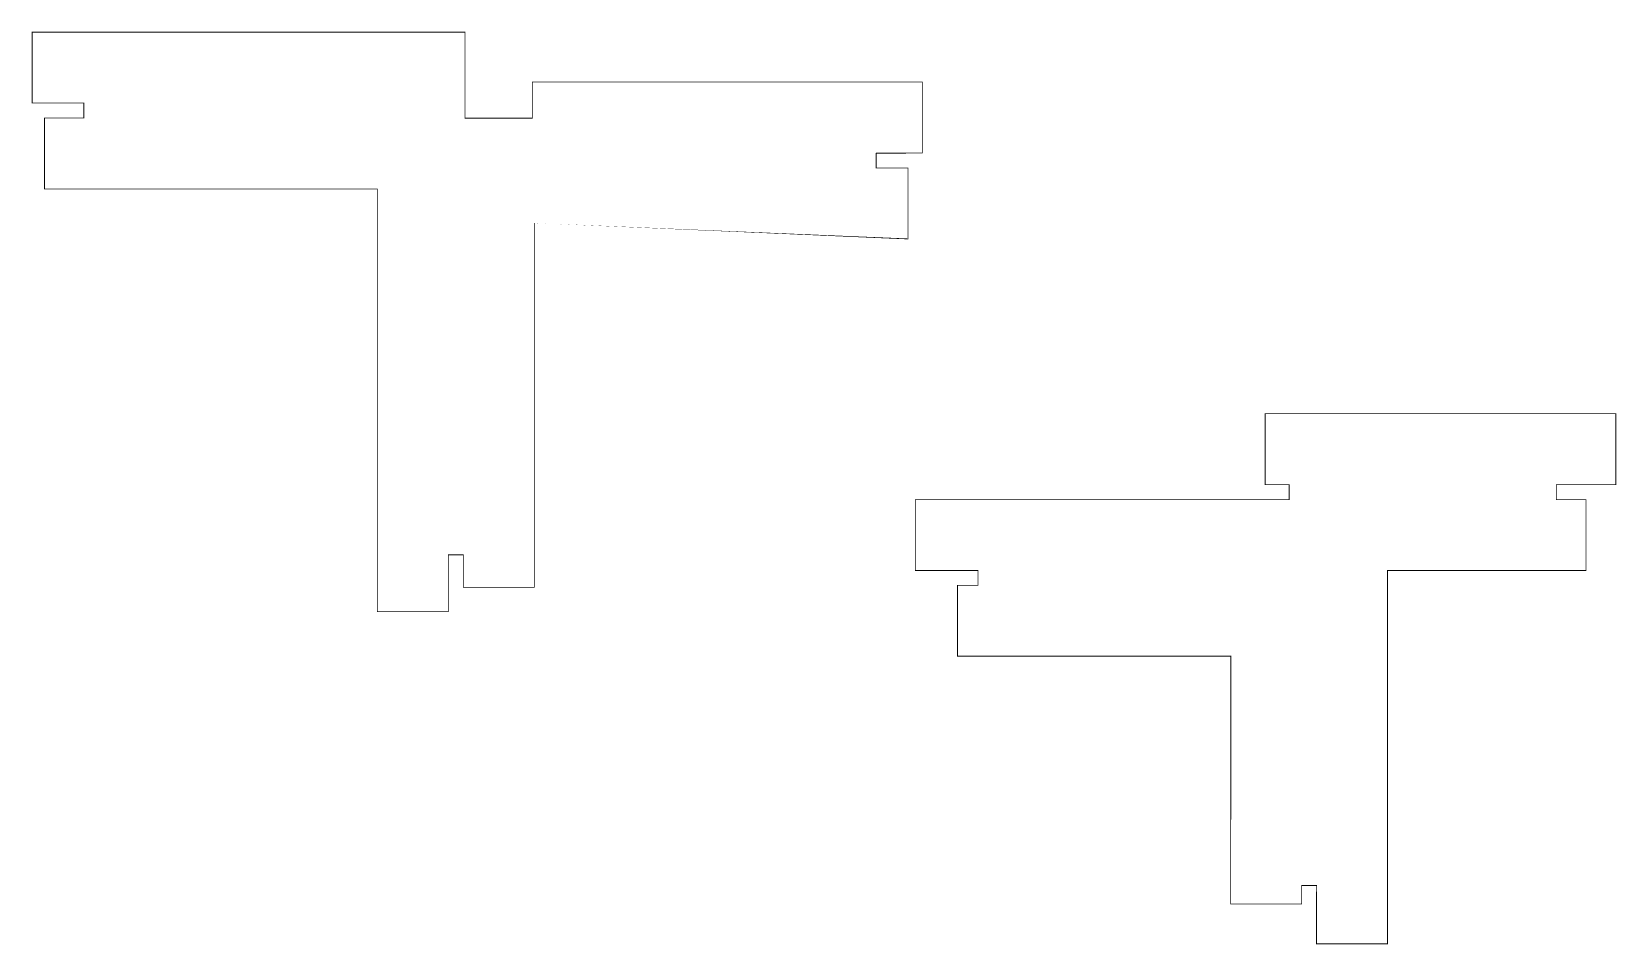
# Model space of a CAD drawing. Header units: millimetres. Extents: x 43 to 203734, y -168844 to -169.
# Drawn here: x 163892 to 164082.5, y -20710.7 to -20601 of the extents above; entities that cross this region are included whole.
import ezdxf

# ---------------------------------------------------------------- set-up
doc = ezdxf.new("R2010")
doc.units = ezdxf.units.MM
doc.linetypes.add('HIDDEN', pattern=[9.524999999999999, 6.35, -3.175])
doc.layers.add('A-WALL-INT', color=31, linetype='Continuous', lineweight=20)

msp = doc.modelspace()

# ---------------------------------------------------------------- linework, layer by layer
at = {"layer": 'A-WALL-INT', "linetype": 'HIDDEN', "ltscale": 100, "transparency": 33554687, "const_width": 0.1}
msp.add_lwpolyline([(163893.5291216433, -20619.91117104143), (163893.5291216433, -20611.38117104142), (163898.2644400518, -20611.38117104142), (163898.2644400513, -20609.58117103807), (163892.0491303882, -20609.58117103807), (163892.0491303882, -20601.05117049399), (163944.0791229041, -20601.05117049399), (163944.0791216433, -20611.39617103807), (163952.1841216433, -20611.39617103807), (163952.1841216433, -20607.05117104142), (163999.0641158668, -20607.05117104142), (163999.0641158668, -20615.58118415776), (163993.5193913387, -20615.6117624019), (163993.5193913387, -20617.38117104142), (163997.3391216433, -20617.38117104142), (163997.3391216433, -20625.91117104256), (163952.4141216433, -20625.97117103807), (163952.4141216437, -20667.78617103807), (163943.8841216437, -20667.78617103807), (163943.8841216437, -20663.88670481803), (163942.0841209908, -20663.88670480519), (163942.0843800867, -20670.71117101704), (163933.5543800867, -20670.71117101704), (163933.5543800867, -20619.91117103807)], close=True, dxfattribs=at)
at = {"layer": 'A-WALL-INT', "linetype": 'HIDDEN', "ltscale": 100, "transparency": 33554687, "const_width": 0.1, "elevation": -3.440427594345814e-08}
msp.add_lwpolyline([(164078.8538572491, -20665.77180398996), (164078.8538572491, -20657.24138064767), (164075.288690106, -20657.24138064767), (164075.2886901089, -20655.44169895969), (164082.443707047, -20655.44169895969), (164082.443707047, -20646.91169895969), (164040.273707047, -20646.91169895969), (164040.273707047, -20655.44169895969), (164043.163707026, -20655.44169895969), (164043.1637598363, -20657.24175450614), (163998.223737239, -20657.25675424618), (163998.223737239, -20665.75675424618), (164005.7660609072, -20665.75649712805), (164005.7660609072, -20667.55649712805), (164003.2887055136, -20667.55610324388), (164003.2887055136, -20676.05689241038), (164036.1635932752, -20676.05664558568), (164036.133857249, -20705.84680398996), (164044.6638846816, -20705.84680398996), (164044.6638846816, -20703.63175690719), (164046.4638439424, -20703.63175690719), (164046.4488571498, -20710.64675183672), (164054.9788571498, -20710.64675183672), (164054.9888572491, -20665.77180398996), (164054.9888572491, -20665.77180398996)], close=True, dxfattribs=at)

doc.saveas('drawing.dxf')
